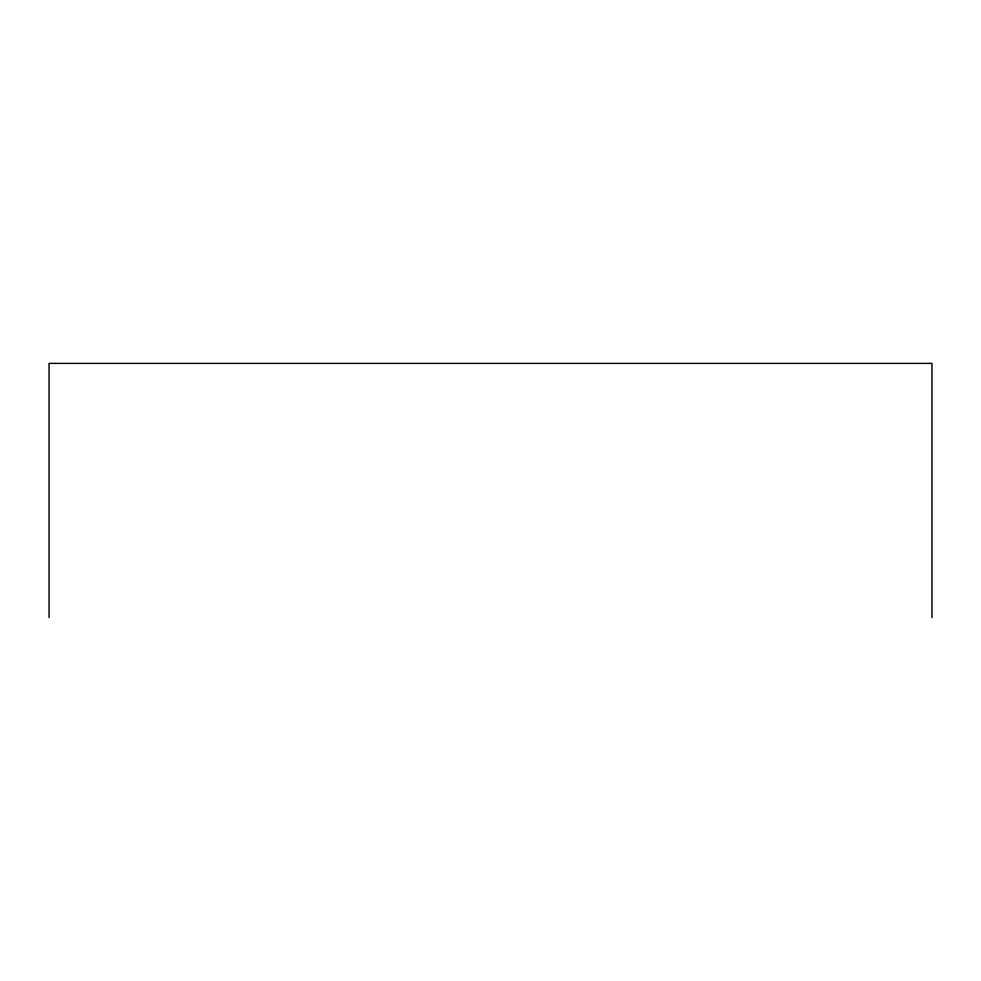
<?xml version="1.0" encoding="UTF-8"?>
<svg xmlns="http://www.w3.org/2000/svg" width="981" height="981" viewBox="0 0 981 981"><rect width="100%" height="100%" fill="white"/><g stroke="black" fill="none" stroke-linecap="round" stroke-linejoin="round"><path stroke-width="1.47" d="M931.95 617.613L931.95 363.387L49.05 363.387L49.05 617.613"/></g></svg>
